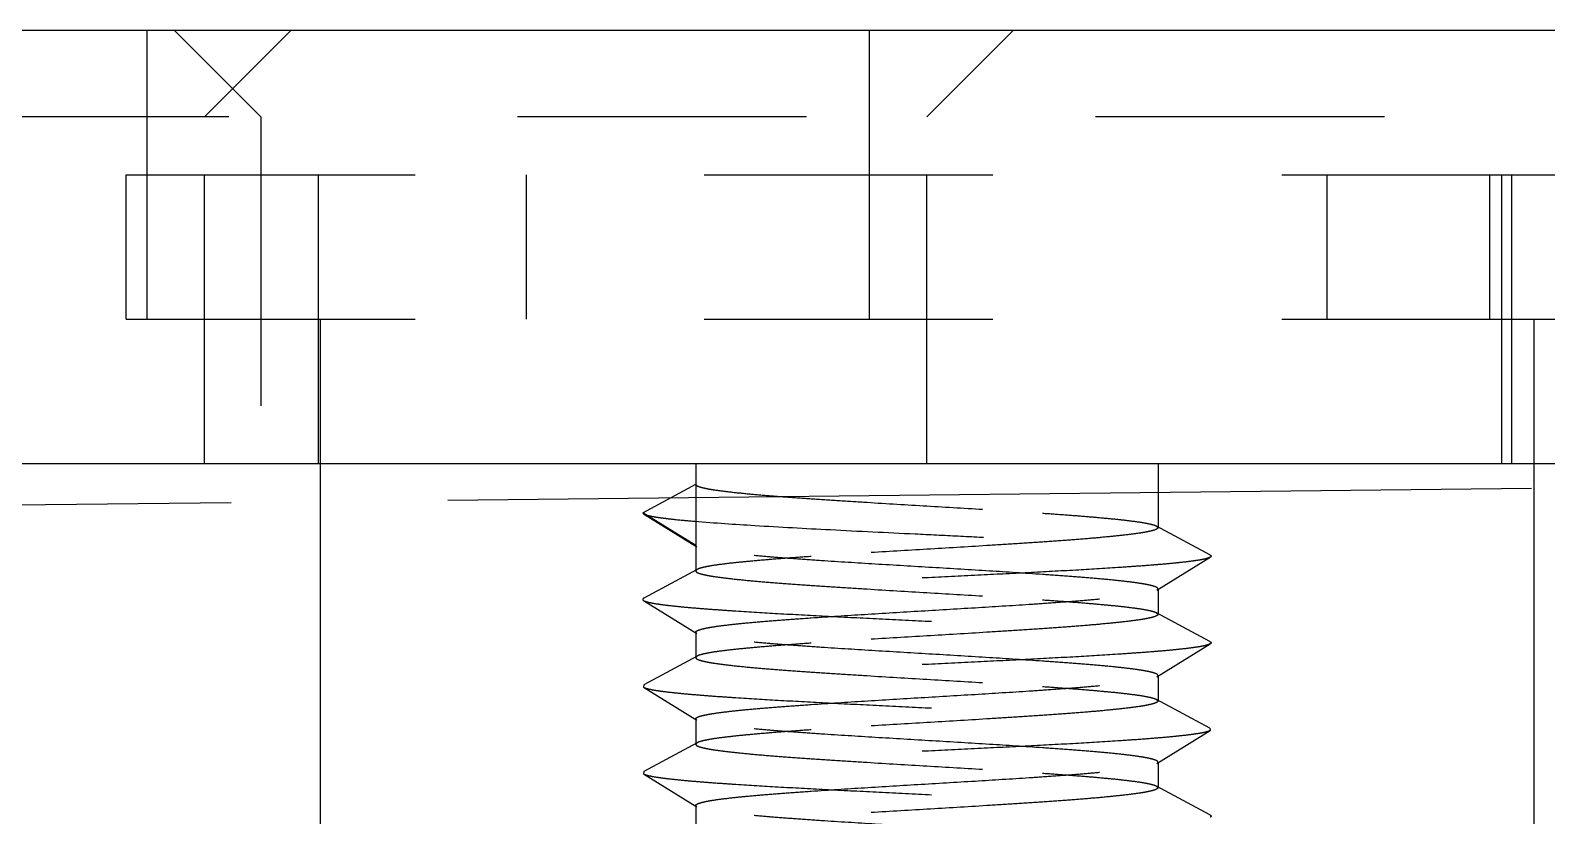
# Model space of a CAD drawing. Header units: inches. Extents: x 504 to 965, y -420 to -94.
# Drawn here: x 717.02 to 722.27, y -335.45 to -332.73 of the extents above; entities that cross this region are included whole.
import ezdxf

# ---------------------------------------------------------------- set-up
doc = ezdxf.new("R2010")
doc.units = ezdxf.units.IN
doc.header["$LTSCALE"] = 10
doc.header["$MEASUREMENT"] = 0
doc.linetypes.add('CENTER', pattern=[0.6, 0.375, -0.075, 0.075, -0.075])
doc.linetypes.add('HIDDEN', pattern=[0.2, 0.1, -0.1])
doc.layers.get('0').update_dxf_attribs({"linetype": 'CONTINUOUS'})
doc.layers.add('02___PRT_ALL_AXES', color=7, linetype='CONTINUOUS')
doc.layers.add('DEFAULT_2', color=8, linetype='HIDDEN')

msp = doc.modelspace()

# ---------------------------------------------------------------- linework, layer by layer
at = {"color": 7, "linetype": 'Continuous'}
for p, q in [((577.5555, -332.7269), (895.8513, -332.7269)), ((577.5555, -334.2269), (895.8513, -334.2269))]:
    msp.add_line(p, q, dxfattribs=at)
at = {"linetype": 'CENTER'}
msp.add_arc((736.7034, -1690.9897), 1356.7628, 83.2637115, 96.7362885, dxfattribs=at)
at = {"layer": '02___PRT_ALL_AXES', "color": 8, "linetype": 'HIDDEN'}
for p, q in [((718.0263, -333.7269), (718.0263, -334.2269)), ((722.2263, -333.7269), (722.2263, -334.2269))]:
    msp.add_line(p, q, dxfattribs=at)
at = {"layer": '02___PRT_ALL_AXES', "color": 7, "linetype": 'Continuous'}
for p, q in [((718.0263, -334.2269), (718.0263, -337.6269)), ((722.2263, -334.2269), (722.2263, -337.6269))]:
    msp.add_line(p, q, dxfattribs=at)
at = {"layer": 'DEFAULT_2', "color": 8, "linetype": 'HIDDEN'}
for p, q in [((717.4263, -332.7269), (717.4263, -334.2269)), ((717.8213, -333.0269), (717.5213, -332.7269)), ((717.9263, -332.7269), (717.6263, -333.0269)), ((718.0213, -334.2269), (718.0213, -332.7269)), ((719.9263, -332.7269), (719.9263, -334.2269)), ((720.4263, -332.7269), (720.1263, -333.0269)), ((722.1163, -334.2269), (722.1163, -332.7269)), ((722.1513, -334.2269), (722.1513, -332.7269)), ((871.71, -333.0269), (584.8213, -333.0269)), ((717.6263, -334.2269), (717.6263, -333.0269)), ((717.8213, -333.0269), (717.8213, -334.2269)), ((720.1263, -334.2269), (720.1263, -333.0269)), ((717.355, -333.7269), (717.355, -333.2269)), ((717.355, -333.2269), (727.6176, -333.2269)), ((718.7407, -333.7269), (718.7407, -333.2269)), ((721.5119, -333.7269), (721.5119, -333.2269)), ((722.075, -333.7269), (722.075, -333.2269)), ((717.355, -333.7269), (727.6176, -333.7269)), ((719.3263, -334.2269), (719.3263, -334.5983)), ((720.9263, -334.2269), (720.9263, -334.4483)), ((719.1428, -334.3969), (719.3263, -334.2983)), ((719.3263, -334.5105), (719.1428, -334.3969)), ((719.1428, -334.3969), (719.1458, -334.4007)), ((719.1458, -334.4007), (719.33, -334.5151)), ((721.1058, -334.5426), (720.9214, -334.443)), ((720.9214, -334.443), (720.9263, -334.4483)), ((719.33, -334.5151), (719.3263, -334.5105)), ((719.3312, -334.593), (719.1468, -334.6926)), ((719.3312, -334.593), (719.3263, -334.5983)), ((720.9226, -334.6651), (721.1068, -334.5507)), ((719.1458, -334.7007), (719.33, -334.8151)), ((720.9226, -334.6651), (720.9263, -334.6605)), ((720.9263, -334.6605), (720.9263, -334.7483)), ((721.1058, -334.8426), (720.9214, -334.743)), ((720.9214, -334.743), (720.9263, -334.7483)), ((719.3263, -334.8105), (719.3263, -334.8983)), ((719.33, -334.8151), (719.3263, -334.8105)), ((720.9226, -334.9651), (721.1068, -334.8507)), ((719.3312, -334.893), (719.1468, -334.9926)), ((719.3312, -334.893), (719.3263, -334.8983)), ((720.9226, -334.9651), (720.9263, -334.9605)), ((720.9263, -334.9605), (720.9263, -335.0483)), ((719.1468, -334.9926), (719.1458, -335.0007)), ((719.1458, -335.0007), (719.33, -335.1151)), ((721.1058, -335.1426), (720.9214, -335.043)), ((720.9214, -335.043), (720.9263, -335.0483)), ((719.3263, -335.1105), (719.3263, -335.1983)), ((719.33, -335.1151), (719.3263, -335.1105)), ((720.9226, -335.2651), (721.1068, -335.1507)), ((721.1058, -335.1426), (721.1068, -335.1507)), ((719.3312, -335.193), (719.1468, -335.2926)), ((719.3312, -335.193), (719.3263, -335.1983)), ((720.9226, -335.2651), (720.9263, -335.2605)), ((720.9263, -335.2605), (720.9263, -335.3483)), ((719.1468, -335.2926), (719.1458, -335.3007)), ((719.1458, -335.3007), (719.33, -335.4151)), ((721.1058, -335.4426), (720.9214, -335.343)), ((720.9214, -335.343), (720.9263, -335.3483)), ((719.3263, -335.4105), (719.3263, -335.4983)), ((719.33, -335.4151), (719.3263, -335.4105))]:
    msp.add_line(p, q, dxfattribs=at)
for points, knots in [([(719.3263, -334.2983), (719.3263, -334.2995), (719.3277, -334.3014), (719.3303, -334.3031), (719.3348, -334.3054), (719.3427, -334.3081), (719.3546, -334.3111), (719.3698, -334.3142), (719.3964, -334.3186), (719.4374, -334.324), (719.4952, -334.3301), (719.5638, -334.3362), (719.642, -334.3423), (719.7286, -334.3485), (719.8219, -334.3547), (719.9552, -334.3631), (720.1263, -334.3733), (720.3287, -334.3854), (720.462, -334.3939), (720.5263, -334.3983)], [0, 0, 0, 0, 0.002951, 0.005145, 0.007941, 0.015462, 0.025645, 0.038495, 0.053985, 0.092669, 0.1411, 0.19848, 0.263849, 0.336102, 0.414008, 0.496243, 0.668052, 0.839852, 1, 1, 1, 1]), ([(719.1458, -334.4007), (719.1481, -334.4021), (719.1544, -334.4045), (719.1663, -334.4076), (719.1824, -334.4107), (719.2027, -334.4138), (719.2272, -334.417), (719.2679, -334.4215), (719.3004, -334.4244), (719.3233, -334.4263)], [0, 0, 0, 0, 0.04471, 0.112491, 0.203751, 0.318314, 0.455838, 0.615766, 1, 1, 1, 1]), ([(719.3233, -334.4263), (719.3923, -334.4321), (719.5487, -334.4424), (719.8027, -334.4562), (720.0375, -334.4676), (720.234, -334.4772), (720.3798, -334.4843), (720.5198, -334.4915), (720.6507, -334.4987), (720.7695, -334.5058), (720.8734, -334.5129), (720.9495, -334.5191), (721.0012, -334.5242), (721.0326, -334.5278), (721.0586, -334.5313), (721.0794, -334.5348), (721.0946, -334.5383), (721.1028, -334.541), (721.1058, -334.5426)], [0, 0, 0, 0, 0.116215, 0.263038, 0.427014, 0.510758, 0.5931, 0.672139, 0.746052, 0.813137, 0.871851, 0.920849, 0.941346, 0.959022, 0.973777, 0.985542, 0.994277, 1, 1, 1, 1]), ([(720.5263, -334.3983), (720.5524, -334.4001), (720.6023, -334.4036), (720.6736, -334.4092), (720.7375, -334.4147), (720.793, -334.4202), (720.8393, -334.4256), (720.8759, -334.431), (720.9001, -334.4357), (720.9141, -334.4398), (720.9193, -334.4419), (720.9214, -334.443)], [0, 0, 0, 0, 0.196693, 0.37717, 0.538715, 0.679239, 0.796913, 0.890175, 0.957973, 0.982173, 1, 1, 1, 1]), ([(720.9263, -334.4483), (720.9263, -334.4495), (720.9249, -334.4514), (720.9223, -334.4531), (720.9178, -334.4554), (720.91, -334.4581), (720.8981, -334.4611), (720.8829, -334.4642), (720.8563, -334.4686), (720.8153, -334.4739), (720.7575, -334.48), (720.6889, -334.4862), (720.6106, -334.4923), (720.5241, -334.4985), (720.4308, -334.5047), (720.2974, -334.5131), (720.1264, -334.5233), (719.924, -334.5354), (719.7906, -334.5439), (719.7263, -334.5483)], [0, 0, 0, 0, 0.002946, 0.005136, 0.007926, 0.015442, 0.025615, 0.038456, 0.053942, 0.09261, 0.141033, 0.198411, 0.263781, 0.33604, 0.413953, 0.496193, 0.668011, 0.839832, 1, 1, 1, 1]), ([(720.5263, -334.6105), (720.4651, -334.6063), (720.3382, -334.5981), (720.1451, -334.5866), (719.9509, -334.575), (719.7939, -334.5652), (719.6767, -334.5571), (719.5984, -334.5512), (719.5283, -334.5453), (719.4675, -334.5395), (719.417, -334.5336), (719.3817, -334.5286), (719.3592, -334.5243), (719.3467, -334.5214), (719.3372, -334.5185), (719.332, -334.5163), (719.33, -334.5151)], [0, 0, 0, 0, 0.153215, 0.317568, 0.482925, 0.639047, 0.710595, 0.776296, 0.835139, 0.886221, 0.928765, 0.962148, 0.975256, 0.985931, 0.994162, 1, 1, 1, 1]), ([(721.1058, -334.5426), (721.1069, -334.5432), (721.1085, -334.5442), (721.1099, -334.5462), (721.1098, -334.5477), (721.1089, -334.5493), (721.1077, -334.5501), (721.1068, -334.5507)], [0, 0, 0, 0, 0.316104, 0.524236, 0.615623, 0.718573, 1, 1, 1, 1]), ([(721.1068, -334.5507), (721.1054, -334.5516), (721.1016, -334.5532), (721.0913, -334.5565), (721.0731, -334.5602), (721.0452, -334.5645), (721.0094, -334.5688), (720.966, -334.5732), (720.9154, -334.5776), (720.858, -334.582), (720.7693, -334.5881), (720.6455, -334.5956), (720.4847, -334.6042), (720.3115, -334.6129), (720.132, -334.6217), (719.9523, -334.6304), (719.7785, -334.6391), (719.6168, -334.6478), (719.492, -334.6553), (719.4024, -334.6614), (719.3441, -334.6658), (719.2926, -334.6701), (719.2482, -334.6745), (719.2115, -334.6788), (719.1826, -334.6831), (719.1635, -334.6869), (719.1525, -334.6901), (719.1484, -334.6918), (719.1468, -334.6926)], [0, 0, 0, 0, 0.002611, 0.006215, 0.016495, 0.030864, 0.049236, 0.071467, 0.097374, 0.12674, 0.159315, 0.232952, 0.315766, 0.404918, 0.497344, 0.589872, 0.679323, 0.762625, 0.836921, 0.869882, 0.899668, 0.926026, 0.948731, 0.9676, 0.982482, 0.993281, 0.997144, 1, 1, 1, 1]), ([(719.7263, -334.5483), (719.7002, -334.5501), (719.6503, -334.5536), (719.579, -334.5592), (719.5151, -334.5647), (719.4597, -334.5702), (719.4133, -334.5756), (719.3767, -334.581), (719.3525, -334.5857), (719.3385, -334.5898), (719.3333, -334.5919), (719.3312, -334.593)], [0, 0, 0, 0, 0.196709, 0.377163, 0.538697, 0.679227, 0.796903, 0.890174, 0.957969, 0.982175, 1, 1, 1, 1]), ([(719.3263, -334.5983), (719.3263, -334.5995), (719.3277, -334.6014), (719.3303, -334.6031), (719.3348, -334.6054), (719.3427, -334.6081), (719.3546, -334.6111), (719.3698, -334.6142), (719.3964, -334.6186), (719.4374, -334.624), (719.4952, -334.6301), (719.5638, -334.6362), (719.6421, -334.6423), (719.7286, -334.6485), (719.8219, -334.6547), (719.9552, -334.6631), (720.1263, -334.6733), (720.3287, -334.6854), (720.462, -334.6939), (720.5263, -334.6983)], [0, 0, 0, 0, 0.002951, 0.005147, 0.007944, 0.015466, 0.025647, 0.038499, 0.05399, 0.092674, 0.141104, 0.198485, 0.263857, 0.336107, 0.414011, 0.496244, 0.668052, 0.839855, 1, 1, 1, 1]), ([(720.9263, -334.6605), (720.9263, -334.6593), (720.9249, -334.6574), (720.9223, -334.6556), (720.9177, -334.6533), (720.9099, -334.6507), (720.898, -334.6476), (720.8828, -334.6446), (720.8562, -334.6401), (720.8152, -334.6348), (720.7574, -334.6287), (720.6888, -334.6226), (720.6105, -334.6164), (720.5553, -334.6125), (720.5263, -334.6105)], [0, 0, 0, 0, 0.008786, 0.015321, 0.023648, 0.046042, 0.076335, 0.114577, 0.160673, 0.27577, 0.419851, 0.590553, 0.785114, 1, 1, 1, 1]), ([(719.1468, -334.6926), (719.1457, -334.6932), (719.1441, -334.6942), (719.1427, -334.6962), (719.1428, -334.6977), (719.1437, -334.6993), (719.1449, -334.7001), (719.1458, -334.7007)], [0, 0, 0, 0, 0.316081, 0.524228, 0.615626, 0.718557, 1, 1, 1, 1]), ([(719.1458, -334.7007), (719.1472, -334.7016), (719.151, -334.7032), (719.1613, -334.7065), (719.1795, -334.7102), (719.2074, -334.7145), (719.2432, -334.7188), (719.2866, -334.7232), (719.3372, -334.7276), (719.3946, -334.732), (719.4833, -334.7381), (719.6071, -334.7456), (719.7679, -334.7542), (719.9411, -334.7629), (720.1206, -334.7717), (720.3003, -334.7804), (720.4741, -334.7891), (720.6358, -334.7978), (720.7606, -334.8053), (720.8502, -334.8114), (720.9085, -334.8158), (720.96, -334.8201), (721.0044, -334.8245), (721.0411, -334.8288), (721.07, -334.8331), (721.0891, -334.8369), (721.1001, -334.8401), (721.1042, -334.8418), (721.1058, -334.8426)], [0, 0, 0, 0, 0.002611, 0.006216, 0.016495, 0.030865, 0.049236, 0.071467, 0.097374, 0.12674, 0.159315, 0.232952, 0.315766, 0.404918, 0.497344, 0.589872, 0.679323, 0.762625, 0.836921, 0.869882, 0.899668, 0.926025, 0.948731, 0.9676, 0.982482, 0.99328, 0.997143, 1, 1, 1, 1]), ([(719.7263, -334.7605), (719.7875, -334.7563), (719.9144, -334.7481), (720.1075, -334.7366), (720.3017, -334.725), (720.4588, -334.7152), (720.576, -334.7071), (720.6543, -334.7012), (720.7243, -334.6953), (720.7851, -334.6895), (720.8356, -334.6836), (720.8709, -334.6786), (720.8934, -334.6743), (720.9059, -334.6714), (720.9154, -334.6685), (720.9206, -334.6663), (720.9226, -334.6651)], [0, 0, 0, 0, 0.153219, 0.317585, 0.482945, 0.639064, 0.710611, 0.776315, 0.83516, 0.886237, 0.928778, 0.962155, 0.975262, 0.985932, 0.994163, 1, 1, 1, 1]), ([(720.5263, -334.6983), (720.5524, -334.7001), (720.6023, -334.7036), (720.6736, -334.7092), (720.7375, -334.7147), (720.793, -334.7202), (720.8393, -334.7256), (720.8759, -334.731), (720.9001, -334.7357), (720.9141, -334.7398), (720.9193, -334.7419), (720.9214, -334.743)], [0, 0, 0, 0, 0.196688, 0.377164, 0.538712, 0.679237, 0.796915, 0.890178, 0.957977, 0.982175, 1, 1, 1, 1]), ([(720.9263, -334.7483), (720.9263, -334.7495), (720.9249, -334.7514), (720.9223, -334.7531), (720.9178, -334.7554), (720.91, -334.7581), (720.8981, -334.7611), (720.8829, -334.7642), (720.8563, -334.7686), (720.8153, -334.7739), (720.7575, -334.78), (720.6889, -334.7862), (720.6106, -334.7923), (720.5241, -334.7985), (720.4308, -334.8047), (720.2974, -334.8131), (720.1263, -334.8233), (719.9239, -334.8354), (719.7906, -334.8439), (719.7263, -334.8483)], [0, 0, 0, 0, 0.002947, 0.005136, 0.007927, 0.015443, 0.025617, 0.038458, 0.053945, 0.092616, 0.141039, 0.198415, 0.263784, 0.336042, 0.413954, 0.496196, 0.668015, 0.839831, 1, 1, 1, 1]), ([(719.3263, -334.8105), (719.3263, -334.8093), (719.3277, -334.8074), (719.3303, -334.8056), (719.3349, -334.8033), (719.3427, -334.8007), (719.3546, -334.7976), (719.3698, -334.7946), (719.3964, -334.7901), (719.4374, -334.7848), (719.4952, -334.7787), (719.5639, -334.7726), (719.6421, -334.7664), (719.6973, -334.7625), (719.7263, -334.7605)], [0, 0, 0, 0, 0.008793, 0.015335, 0.023667, 0.046068, 0.076369, 0.114618, 0.160717, 0.275825, 0.419907, 0.590602, 0.785144, 1, 1, 1, 1]), ([(721.1068, -334.8507), (721.1054, -334.8516), (721.1016, -334.8532), (721.0913, -334.8565), (721.0731, -334.8602), (721.0452, -334.8645), (721.0094, -334.8688), (720.966, -334.8732), (720.9154, -334.8776), (720.858, -334.882), (720.7693, -334.8881), (720.6455, -334.8956), (720.4847, -334.9042), (720.3115, -334.9129), (720.132, -334.9217), (719.9523, -334.9304), (719.7785, -334.9391), (719.6168, -334.9478), (719.492, -334.9553), (719.4024, -334.9614), (719.3441, -334.9658), (719.2926, -334.9701), (719.2482, -334.9745), (719.2115, -334.9788), (719.1826, -334.9831), (719.1635, -334.9869), (719.1525, -334.9901), (719.1484, -334.9918), (719.1468, -334.9926)], [0, 0, 0, 0, 0.002611, 0.006217, 0.016495, 0.030866, 0.049236, 0.071468, 0.097374, 0.126741, 0.159315, 0.232952, 0.315766, 0.404918, 0.497344, 0.589872, 0.679323, 0.762625, 0.836921, 0.869881, 0.899668, 0.926024, 0.948731, 0.967599, 0.982482, 0.993279, 0.997143, 1, 1, 1, 1]), ([(720.5263, -334.9105), (720.4651, -334.9063), (720.3382, -334.8981), (720.1451, -334.8866), (719.9509, -334.875), (719.7939, -334.8652), (719.6767, -334.8571), (719.5984, -334.8512), (719.5283, -334.8453), (719.4675, -334.8395), (719.417, -334.8336), (719.3817, -334.8286), (719.3592, -334.8243), (719.3467, -334.8214), (719.3372, -334.8185), (719.332, -334.8163), (719.33, -334.8151)], [0, 0, 0, 0, 0.153219, 0.317574, 0.482931, 0.639056, 0.710605, 0.776306, 0.83515, 0.886228, 0.928771, 0.962153, 0.97526, 0.985931, 0.994163, 1, 1, 1, 1]), ([(719.7263, -334.8483), (719.7002, -334.8501), (719.6503, -334.8536), (719.579, -334.8592), (719.5151, -334.8647), (719.4596, -334.8702), (719.4133, -334.8756), (719.3767, -334.881), (719.3525, -334.8857), (719.3385, -334.8898), (719.3333, -334.8919), (719.3312, -334.893)], [0, 0, 0, 0, 0.196694, 0.377169, 0.538708, 0.679229, 0.796904, 0.89017, 0.957973, 0.982173, 1, 1, 1, 1]), ([(721.1058, -334.8426), (721.1069, -334.8432), (721.1085, -334.8442), (721.1099, -334.8462), (721.1098, -334.8477), (721.1089, -334.8493), (721.1077, -334.8501), (721.1068, -334.8507)], [0, 0, 0, 0, 0.316082, 0.524236, 0.615651, 0.718581, 1, 1, 1, 1]), ([(719.3263, -334.8983), (719.3263, -334.8995), (719.3277, -334.9014), (719.3303, -334.9031), (719.3348, -334.9054), (719.3427, -334.9081), (719.3546, -334.9111), (719.3698, -334.9142), (719.3964, -334.9186), (719.4373, -334.924), (719.4952, -334.9301), (719.5638, -334.9362), (719.642, -334.9423), (719.7286, -334.9485), (719.8219, -334.9547), (719.9552, -334.9631), (720.1263, -334.9733), (720.3287, -334.9854), (720.462, -334.9939), (720.5263, -334.9983)], [0, 0, 0, 0, 0.002951, 0.005144, 0.007939, 0.015463, 0.025642, 0.03849, 0.053982, 0.092659, 0.141089, 0.19847, 0.263839, 0.336093, 0.413997, 0.496228, 0.668038, 0.839847, 1, 1, 1, 1]), ([(720.9263, -334.9605), (720.9263, -334.9593), (720.9249, -334.9574), (720.9223, -334.9556), (720.9178, -334.9533), (720.9099, -334.9507), (720.898, -334.9476), (720.8828, -334.9446), (720.8562, -334.9401), (720.8152, -334.9348), (720.7574, -334.9287), (720.6888, -334.9226), (720.6105, -334.9164), (720.5553, -334.9125), (720.5263, -334.9105)], [0, 0, 0, 0, 0.008781, 0.015312, 0.023635, 0.04602, 0.076306, 0.114544, 0.160637, 0.275732, 0.419816, 0.590523, 0.785097, 1, 1, 1, 1]), ([(719.1458, -335.0007), (719.1472, -335.0016), (719.151, -335.0032), (719.1613, -335.0065), (719.1795, -335.0102), (719.2074, -335.0145), (719.2432, -335.0188), (719.2866, -335.0232), (719.3372, -335.0276), (719.3946, -335.032), (719.4833, -335.0381), (719.6071, -335.0456), (719.7679, -335.0542), (719.9411, -335.0629), (720.1206, -335.0717), (720.3003, -335.0804), (720.4741, -335.0891), (720.6358, -335.0978), (720.7606, -335.1053), (720.8502, -335.1114), (720.9085, -335.1158), (720.96, -335.1201), (721.0044, -335.1245), (721.0411, -335.1288), (721.07, -335.1331), (721.0891, -335.1369), (721.1001, -335.1401), (721.1042, -335.1418), (721.1058, -335.1426)], [0, 0, 0, 0, 0.002611, 0.006217, 0.016495, 0.030866, 0.049236, 0.071468, 0.097374, 0.126741, 0.159315, 0.232952, 0.315766, 0.404918, 0.497344, 0.589872, 0.679323, 0.762625, 0.836921, 0.869881, 0.899668, 0.926024, 0.948731, 0.967598, 0.982482, 0.993279, 0.997142, 1, 1, 1, 1]), ([(719.7263, -335.0605), (719.7875, -335.0563), (719.9144, -335.0481), (720.1075, -335.0366), (720.3017, -335.025), (720.4588, -335.0152), (720.576, -335.0071), (720.6543, -335.0012), (720.7243, -334.9953), (720.7851, -334.9895), (720.8356, -334.9836), (720.8709, -334.9786), (720.8934, -334.9743), (720.9059, -334.9714), (720.9154, -334.9685), (720.9206, -334.9663), (720.9226, -334.9651)], [0, 0, 0, 0, 0.153218, 0.317584, 0.482947, 0.639065, 0.710611, 0.776314, 0.835159, 0.886236, 0.928778, 0.962156, 0.975263, 0.985933, 0.994163, 1, 1, 1, 1]), ([(720.5263, -334.9983), (720.5524, -335.0001), (720.6023, -335.0036), (720.6736, -335.0092), (720.7375, -335.0147), (720.793, -335.0202), (720.8393, -335.0256), (720.8759, -335.031), (720.9001, -335.0357), (720.9141, -335.0398), (720.9193, -335.0419), (720.9214, -335.043)], [0, 0, 0, 0, 0.196687, 0.377166, 0.538714, 0.67924, 0.796917, 0.890181, 0.95798, 0.982176, 1, 1, 1, 1]), ([(719.3263, -335.1105), (719.3263, -335.1093), (719.3277, -335.1074), (719.3303, -335.1056), (719.3349, -335.1033), (719.3427, -335.1006), (719.3546, -335.0976), (719.3698, -335.0946), (719.3965, -335.0901), (719.4374, -335.0848), (719.4952, -335.0787), (719.5639, -335.0726), (719.6421, -335.0664), (719.6973, -335.0625), (719.7263, -335.0605)], [0, 0, 0, 0, 0.008795, 0.015339, 0.023673, 0.046078, 0.076382, 0.114633, 0.160732, 0.27584, 0.41992, 0.590611, 0.785151, 1, 1, 1, 1]), ([(720.9263, -335.0483), (720.9263, -335.0495), (720.9249, -335.0514), (720.9223, -335.0531), (720.9178, -335.0554), (720.91, -335.0581), (720.8981, -335.0611), (720.8829, -335.0642), (720.8563, -335.0686), (720.8153, -335.0739), (720.7575, -335.08), (720.6889, -335.0862), (720.6107, -335.0923), (720.5241, -335.0985), (720.4308, -335.1047), (720.2975, -335.1131), (720.1264, -335.1233), (719.924, -335.1354), (719.7906, -335.1439), (719.7263, -335.1483)], [0, 0, 0, 0, 0.002946, 0.005135, 0.007925, 0.01544, 0.025613, 0.038453, 0.053939, 0.092609, 0.141032, 0.198407, 0.263774, 0.33603, 0.413943, 0.496185, 0.668011, 0.839829, 1, 1, 1, 1]), ([(720.5263, -335.2105), (720.4651, -335.2063), (720.3382, -335.1981), (720.1451, -335.1866), (719.9509, -335.175), (719.7939, -335.1652), (719.6767, -335.1571), (719.5984, -335.1512), (719.5283, -335.1453), (719.4675, -335.1395), (719.417, -335.1336), (719.3817, -335.1286), (719.3592, -335.1243), (719.3467, -335.1214), (719.3372, -335.1185), (719.332, -335.1163), (719.33, -335.1151)], [0, 0, 0, 0, 0.153219, 0.317575, 0.482929, 0.639053, 0.710603, 0.776306, 0.83515, 0.886228, 0.92877, 0.962153, 0.97526, 0.985931, 0.994164, 1, 1, 1, 1]), ([(721.1068, -335.1507), (721.1054, -335.1516), (721.1016, -335.1532), (721.0913, -335.1565), (721.0731, -335.1602), (721.0452, -335.1645), (721.0094, -335.1688), (720.966, -335.1732), (720.9154, -335.1776), (720.858, -335.182), (720.7693, -335.1881), (720.6455, -335.1956), (720.4847, -335.2042), (720.3115, -335.2129), (720.132, -335.2217), (719.9523, -335.2304), (719.7785, -335.2391), (719.6168, -335.2478), (719.492, -335.2553), (719.4024, -335.2614), (719.3441, -335.2658), (719.2926, -335.2701), (719.2482, -335.2745), (719.2115, -335.2788), (719.1826, -335.2831), (719.1635, -335.2869), (719.1525, -335.2901), (719.1484, -335.2918), (719.1468, -335.2926)], [0, 0, 0, 0, 0.002611, 0.006217, 0.016495, 0.030866, 0.049236, 0.071468, 0.097374, 0.126741, 0.159315, 0.232952, 0.315766, 0.404918, 0.497344, 0.589872, 0.679323, 0.762625, 0.836921, 0.869881, 0.899668, 0.926024, 0.948731, 0.967598, 0.982482, 0.993279, 0.997142, 1, 1, 1, 1]), ([(719.7263, -335.1483), (719.7002, -335.1501), (719.6503, -335.1536), (719.579, -335.1592), (719.5151, -335.1647), (719.4596, -335.1702), (719.4133, -335.1756), (719.3767, -335.181), (719.3525, -335.1857), (719.3385, -335.1898), (719.3333, -335.1919), (719.3312, -335.193)], [0, 0, 0, 0, 0.196695, 0.377171, 0.538714, 0.679235, 0.796907, 0.890171, 0.957972, 0.982173, 1, 1, 1, 1]), ([(719.3263, -335.1983), (719.3263, -335.1995), (719.3277, -335.2014), (719.3303, -335.2031), (719.3348, -335.2054), (719.3426, -335.2081), (719.3546, -335.2111), (719.3698, -335.2142), (719.3964, -335.2186), (719.4373, -335.2239), (719.4951, -335.23), (719.5638, -335.2362), (719.642, -335.2423), (719.7285, -335.2485), (719.8218, -335.2547), (719.9552, -335.2631), (720.1263, -335.2733), (720.3287, -335.2854), (720.462, -335.2939), (720.5263, -335.2983)], [0, 0, 0, 0, 0.002949, 0.00514, 0.007933, 0.015453, 0.025628, 0.038472, 0.05396, 0.092632, 0.141056, 0.198435, 0.263805, 0.336061, 0.41397, 0.496206, 0.668022, 0.839839, 1, 1, 1, 1]), ([(720.9263, -335.2605), (720.9263, -335.2593), (720.9249, -335.2574), (720.9223, -335.2556), (720.9178, -335.2533), (720.9099, -335.2507), (720.898, -335.2476), (720.8828, -335.2446), (720.8562, -335.2401), (720.8153, -335.2348), (720.7574, -335.2287), (720.6888, -335.2226), (720.6106, -335.2164), (720.5553, -335.2125), (720.5263, -335.2105)], [0, 0, 0, 0, 0.008779, 0.015303, 0.023617, 0.045999, 0.076283, 0.11451, 0.160603, 0.275693, 0.419792, 0.590503, 0.785066, 1, 1, 1, 1]), ([(719.7263, -335.3605), (719.7875, -335.3563), (719.9144, -335.3481), (720.1075, -335.3366), (720.3017, -335.325), (720.4588, -335.3152), (720.5759, -335.3071), (720.6542, -335.3012), (720.7243, -335.2953), (720.7851, -335.2895), (720.8356, -335.2836), (720.8709, -335.2786), (720.8934, -335.2743), (720.9059, -335.2714), (720.9154, -335.2685), (720.9206, -335.2663), (720.9226, -335.2651)], [0, 0, 0, 0, 0.153216, 0.31758, 0.482942, 0.639062, 0.710609, 0.776311, 0.835154, 0.886236, 0.928777, 0.962154, 0.975263, 0.985935, 0.994162, 1, 1, 1, 1]), ([(719.1458, -335.3007), (719.1472, -335.3016), (719.151, -335.3032), (719.1613, -335.3065), (719.1795, -335.3102), (719.2074, -335.3145), (719.2432, -335.3188), (719.2866, -335.3232), (719.3372, -335.3276), (719.3946, -335.332), (719.4833, -335.3381), (719.6071, -335.3456), (719.7679, -335.3542), (719.9411, -335.3629), (720.1206, -335.3717), (720.3003, -335.3804), (720.4741, -335.3891), (720.6358, -335.3978), (720.7606, -335.4053), (720.8502, -335.4114), (720.9085, -335.4158), (720.96, -335.4201), (721.0044, -335.4245), (721.0411, -335.4288), (721.07, -335.4331), (721.0891, -335.4369), (721.1001, -335.4401), (721.1042, -335.4418), (721.1058, -335.4426)], [0, 0, 0, 0, 0.00261, 0.006217, 0.016495, 0.030865, 0.049236, 0.071468, 0.097374, 0.126741, 0.159315, 0.232952, 0.315766, 0.404918, 0.497344, 0.589872, 0.679323, 0.762625, 0.836921, 0.869881, 0.899668, 0.926024, 0.948731, 0.967599, 0.982482, 0.993279, 0.997142, 1, 1, 1, 1]), ([(720.5263, -335.2983), (720.5524, -335.3001), (720.6023, -335.3036), (720.6736, -335.3092), (720.7375, -335.3147), (720.793, -335.3202), (720.8393, -335.3256), (720.8759, -335.331), (720.9001, -335.3357), (720.9141, -335.3398), (720.9193, -335.3419), (720.9214, -335.343)], [0, 0, 0, 0, 0.196706, 0.377159, 0.538698, 0.67923, 0.796907, 0.890176, 0.957971, 0.982175, 1, 1, 1, 1]), ([(719.3263, -335.4105), (719.3263, -335.4093), (719.3277, -335.4074), (719.3303, -335.4056), (719.3349, -335.4033), (719.3427, -335.4007), (719.3546, -335.3976), (719.3698, -335.3946), (719.3964, -335.3901), (719.4374, -335.3848), (719.4952, -335.3787), (719.5639, -335.3726), (719.6421, -335.3664), (719.6973, -335.3625), (719.7263, -335.3605)], [0, 0, 0, 0, 0.008794, 0.015336, 0.023669, 0.046072, 0.076374, 0.114624, 0.160722, 0.275827, 0.419908, 0.590601, 0.785144, 1, 1, 1, 1]), ([(720.9263, -335.3483), (720.9263, -335.3495), (720.9249, -335.3514), (720.9223, -335.3531), (720.9178, -335.3554), (720.91, -335.3581), (720.898, -335.3611), (720.8828, -335.3642), (720.8562, -335.3686), (720.8153, -335.3739), (720.7575, -335.38), (720.6888, -335.3862), (720.6106, -335.3923), (720.5241, -335.3985), (720.4308, -335.4047), (720.2974, -335.4131), (720.1263, -335.4233), (719.9239, -335.4354), (719.7906, -335.4439), (719.7263, -335.4483)], [0, 0, 0, 0, 0.002948, 0.005141, 0.007935, 0.015452, 0.025627, 0.038475, 0.053962, 0.092639, 0.141064, 0.198443, 0.263812, 0.336063, 0.413972, 0.496211, 0.66803, 0.839842, 1, 1, 1, 1]), ([(720.5263, -335.5105), (720.4651, -335.5063), (720.3382, -335.4981), (720.1451, -335.4866), (719.9509, -335.475), (719.7939, -335.4652), (719.6767, -335.4571), (719.5984, -335.4512), (719.5283, -335.4453), (719.4675, -335.4395), (719.417, -335.4336), (719.3817, -335.4286), (719.3592, -335.4243), (719.3467, -335.4214), (719.3372, -335.4185), (719.332, -335.4163), (719.33, -335.4151)], [0, 0, 0, 0, 0.153218, 0.317576, 0.482929, 0.639051, 0.710601, 0.776305, 0.835151, 0.886229, 0.928771, 0.962152, 0.97526, 0.985931, 0.994163, 1, 1, 1, 1]), ([(721.1058, -335.4426), (721.1069, -335.4432), (721.1085, -335.4442), (721.1099, -335.4462), (721.1098, -335.4477), (721.1089, -335.4493), (721.1077, -335.4501), (721.1068, -335.4507)], [0, 0, 0, 0, 0.316234, 0.52428, 0.615716, 0.718695, 1, 1, 1, 1])]:
    msp.add_open_spline(points, degree=3, knots=knots, dxfattribs=at)

doc.saveas('drawing.dxf')
